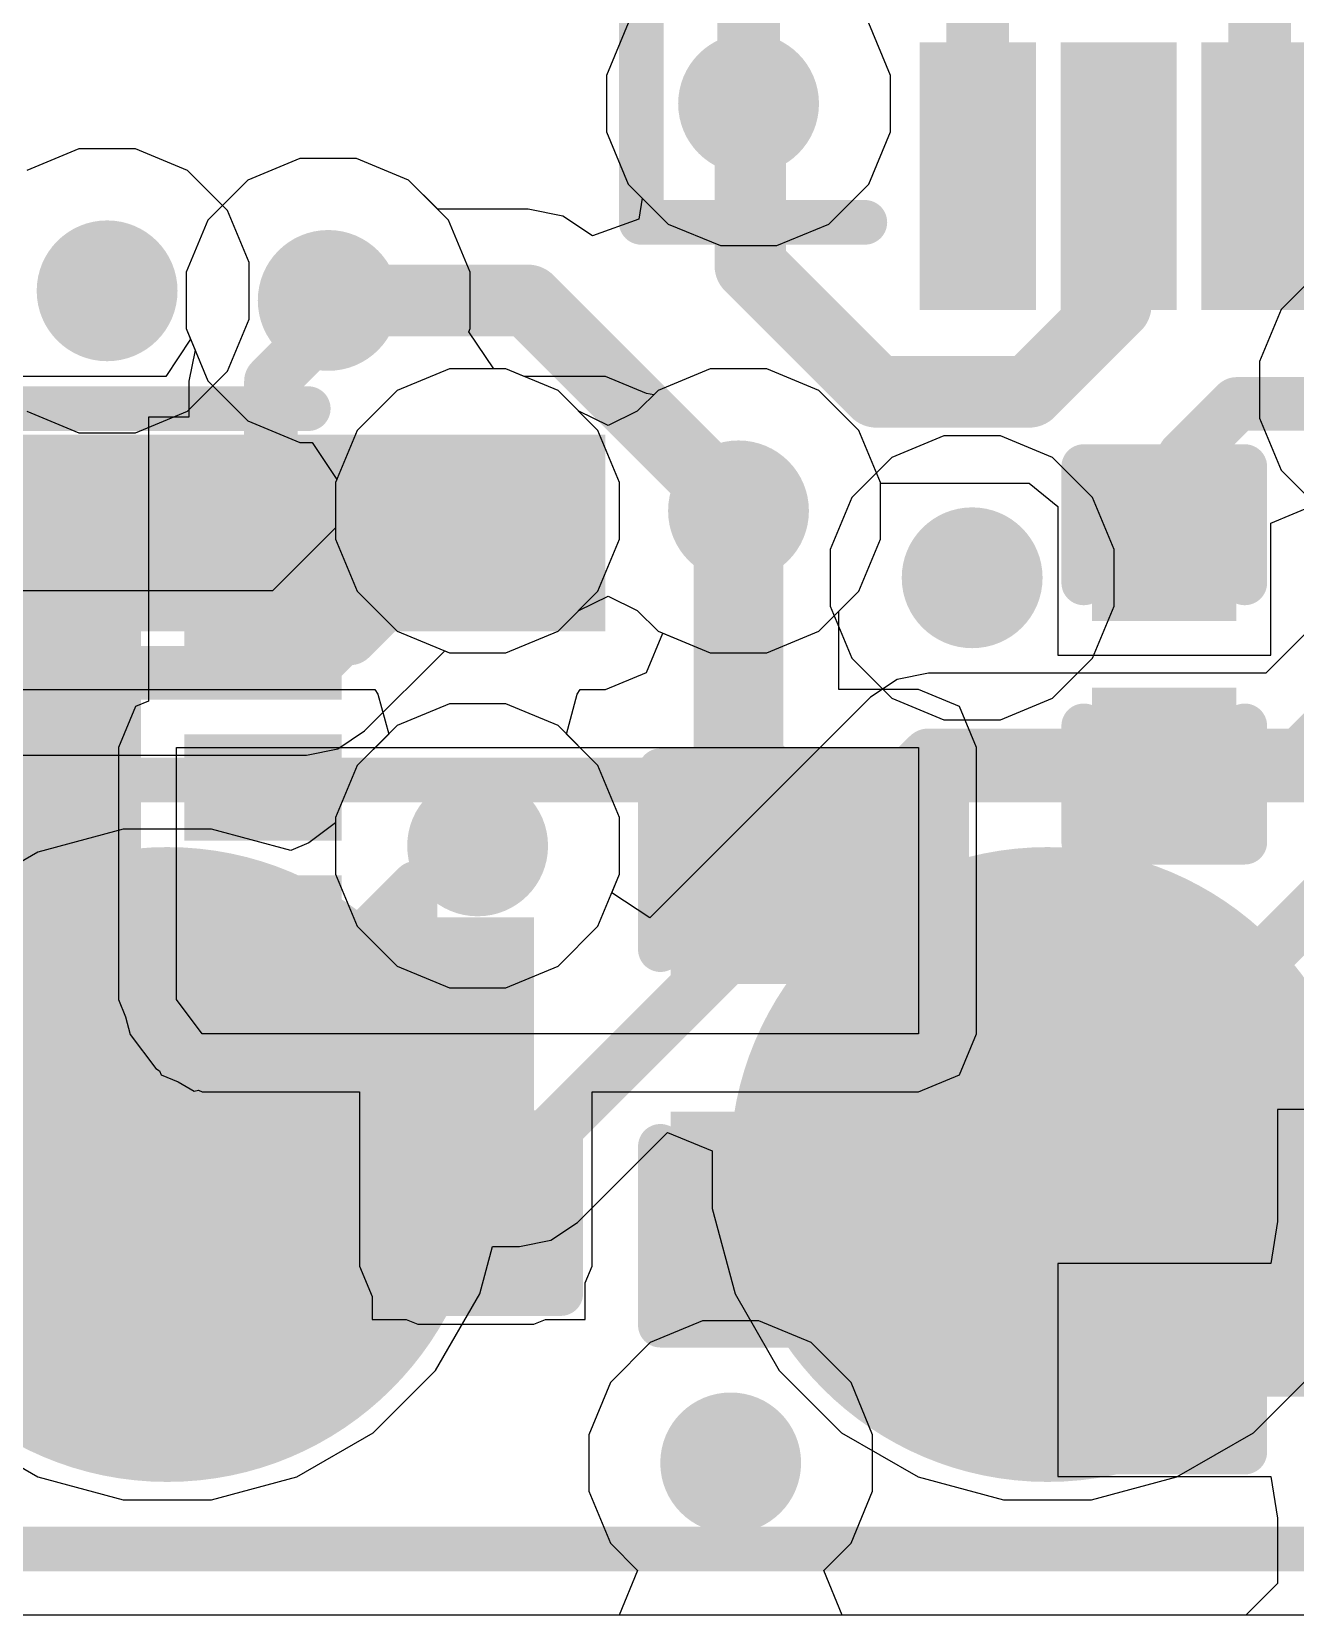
# Model space of a CAD drawing. Header units: inches. Extents: x 0 to 5429, y 0 to 5429.
# Drawn here: x 7.184 to 10.773, y 8.406 to 12.905 of the extents above; entities that cross this region are included whole.
import ezdxf

# ---------------------------------------------------------------- set-up
doc = ezdxf.new("R2010")
doc.units = ezdxf.units.IN
for name, color, linetype in [('Bottom Layer', 5, 'Continuous'), ('Bottom Overlay', 54, 'Continuous'), ('Bottom Paste', 16, 'Continuous'), ('Bottom Solder', 6, 'Continuous'), ('Ground', 16, 'Continuous'), ('Multi-Layer', 9, 'Continuous'), ('Power', 76, 'Continuous'), ('Top Layer', 1, 'Continuous'), ('Top Overlay', 2, 'Continuous'), ('Top Paste', 8, 'Continuous'), ('Top Solder', 216, 'Continuous'), ('Via Holes', 16, 'Continuous')]:
    doc.layers.add(name, color=color, linetype=linetype)

# ---------------------------------------------------------------- blocks, each defined once
blk = doc.blocks.new('POGO_6_P___B_7')
at = {"layer": 'Bottom Layer'}
h = blk.add_hatch(color=5, dxfattribs=at)
edge = h.paths.add_edge_path()
edge.add_arc((0, 0), 0.8, 0, 360)
h = blk.add_hatch(color=5, dxfattribs=at)
edge = h.paths.add_edge_path()
edge.add_arc((2.5, 0), 0.8, 0, 360)
at = {"layer": 'Bottom Paste'}
h = blk.add_hatch(color=16, dxfattribs=at)
edge = h.paths.add_edge_path()
edge.add_arc((0, 0), 0.8, 0, 360)
h = blk.add_hatch(color=16, dxfattribs=at)
edge = h.paths.add_edge_path()
edge.add_arc((2.5, 0), 0.8, 0, 360)
at = {"layer": 'Bottom Solder'}
h = blk.add_hatch(color=6, dxfattribs=at)
edge = h.paths.add_edge_path()
edge.add_arc((0, 0), 0.9016, 0, 360)
h = blk.add_hatch(color=6, dxfattribs=at)
edge = h.paths.add_edge_path()
edge.add_arc((2.5, 0), 0.9016, 0, 360)
at = {"layer": 'Bottom Overlay', "const_width": 0.127}
for points in [[(-6.076, 1.0922), (8.6614, 1.0922)], [(-6.076, -1.0922), (8.6614, -1.0922)]]:
    blk.add_lwpolyline(points, dxfattribs=at)
blk = doc.blocks.new('56_QFN__7_7__25')
at = {"layer": 'Top Layer'}
for points in [[(1.69, 3.1), (1.69, 3.75), (1.91, 3.75), (1.91, 3.1)], [(2.09, 3.1), (2.09, 3.75), (2.31, 3.75), (2.31, 3.1)], [(2.49, 3.1), (2.49, 3.75), (2.71, 3.75), (2.71, 3.1)]]:
    blk.add_hatch(color=1, dxfattribs=at).paths.add_polyline_path(points)
at = {"layer": 'Top Paste'}
for points in [[(1.69, 3.1), (1.69, 3.75), (1.91, 3.75), (1.91, 3.1)], [(2.09, 3.1), (2.09, 3.75), (2.31, 3.75), (2.31, 3.1)], [(2.49, 3.1), (2.49, 3.75), (2.71, 3.75), (2.71, 3.1)]]:
    blk.add_hatch(color=8, dxfattribs=at).paths.add_polyline_path(points)
at = {"layer": 'Top Solder'}
for points in [[(1.635, 3.045), (1.635, 3.805), (1.965, 3.805), (1.965, 3.045)], [(2.035, 3.045), (2.035, 3.805), (2.365, 3.805), (2.365, 3.045)], [(2.435, 3.045), (2.435, 3.805), (2.765, 3.805), (2.765, 3.045)]]:
    blk.add_hatch(color=216, dxfattribs=at).paths.add_polyline_path(points)
at = {"layer": 'Top Overlay', "const_width": 0.127}
for points in [[(3.556, 3.556), (2.921, 3.556)], [(3.556, 3.556), (3.556, 2.9464)]]:
    blk.add_lwpolyline(points, dxfattribs=at)
at = {"layer": 'Top Overlay', "const_width": 0.0635}
for points in [[(2.8893, 3.556, 1), (2.9527, 3.556, 1)], [(3.5242, 3.556, 1), (3.5877, 3.556, 1)], [(3.5242, 3.556, 1), (3.5877, 3.556, 1)]]:
    blk.add_lwpolyline(points, format="xyb", close=True, dxfattribs=at)
blk = doc.blocks.new('DFN_8_1_2_1_6__26')
at = {"layer": 'Top Layer'}
for points in [[(-0.375, 0.7), (-0.375, 0.5), (-0.72, 0.5), (-0.72, 0.7)], [(0.72, 0.7), (0.72, 0.5), (0.375, 0.5), (0.375, 0.7)], [(0.15, 0.65), (0.15, -0.65), (-0.15, -0.65), (-0.15, 0.65)], [(-0.375, 0.3), (-0.375, 0.1), (-0.72, 0.1), (-0.72, 0.3)], [(0.72, 0.3), (0.72, 0.1), (0.375, 0.1), (0.375, 0.3)], [(-0.375, -0.1), (-0.375, -0.3), (-0.72, -0.3), (-0.72, -0.1)], [(0.72, -0.1), (0.72, -0.3), (0.375, -0.3), (0.375, -0.1)], [(-0.375, -0.5), (-0.375, -0.7), (-0.72, -0.7), (-0.72, -0.5)], [(0.72, -0.5), (0.72, -0.7), (0.375, -0.7), (0.375, -0.5)]]:
    blk.add_hatch(color=1, dxfattribs=at).paths.add_polyline_path(points)
at = {"layer": 'Top Paste'}
for points in [[(-0.375, 0.7), (-0.375, 0.5), (-0.72, 0.5), (-0.72, 0.7)], [(0.72, 0.7), (0.72, 0.5), (0.375, 0.5), (0.375, 0.7)], [(0.15, 0.65), (0.15, -0.65), (-0.15, -0.65), (-0.15, 0.65)], [(-0.375, 0.3), (-0.375, 0.1), (-0.72, 0.1), (-0.72, 0.3)], [(0.72, 0.3), (0.72, 0.1), (0.375, 0.1), (0.375, 0.3)], [(-0.375, -0.1), (-0.375, -0.3), (-0.72, -0.3), (-0.72, -0.1)], [(0.72, -0.1), (0.72, -0.3), (0.375, -0.3), (0.375, -0.1)], [(-0.375, -0.5), (-0.375, -0.7), (-0.72, -0.7), (-0.72, -0.5)], [(0.72, -0.5), (0.72, -0.7), (0.375, -0.7), (0.375, -0.5)]]:
    blk.add_hatch(color=8, dxfattribs=at).paths.add_polyline_path(points)
at = {"layer": 'Top Solder'}
for points in [[(-0.3242, 0.7508), (-0.3242, 0.4492), (-0.7708, 0.4492), (-0.7708, 0.7508)], [(0.7708, 0.7508), (0.7708, 0.4492), (0.3242, 0.4492), (0.3242, 0.7508)], [(0.2008, 0.7008), (0.2008, -0.7008), (-0.2008, -0.7008), (-0.2008, 0.7008)], [(-0.3242, 0.3508), (-0.3242, 0.0492), (-0.7708, 0.0492), (-0.7708, 0.3508)], [(0.7708, 0.3508), (0.7708, 0.0492), (0.3242, 0.0492), (0.3242, 0.3508)], [(-0.3242, -0.0492), (-0.3242, -0.3508), (-0.7708, -0.3508), (-0.7708, -0.0492)], [(0.7708, -0.0492), (0.7708, -0.3508), (0.3242, -0.3508), (0.3242, -0.0492)], [(-0.3242, -0.4492), (-0.3242, -0.7508), (-0.7708, -0.7508), (-0.7708, -0.4492)], [(0.7708, -0.4492), (0.7708, -0.7508), (0.3242, -0.7508), (0.3242, -0.4492)]]:
    blk.add_hatch(color=216, dxfattribs=at).paths.add_polyline_path(points)
at = {"layer": 'Top Overlay', "const_width": 0.127}
for points in [[(0.6762, 0.8762), (-0.6762, 0.8762)], [(-0.9793, 0.727), (-0.9793, 0.473)], [(-0.8523, 0.6), (-0.9793, 0.727)], [(-0.8523, 0.6), (-0.9793, 0.473)], [(0.6762, -0.8762), (-0.6762, -0.8762)]]:
    blk.add_lwpolyline(points, dxfattribs=at)
at = {"layer": 'Top Overlay', "const_width": 0.0635}
for points in [[(-0.7079, 0.8762, 1), (-0.6444, 0.8762, 1)], [(0.6444, 0.8762, 1), (0.7079, 0.8762, 1)], [(-1.011, 0.727, 1), (-0.9475, 0.727, 1)], [(-1.011, 0.727, 1), (-0.9475, 0.727, 1)], [(-0.884, 0.6, 1), (-0.8205, 0.6, 1)], [(-0.884, 0.6, 1), (-0.8205, 0.6, 1)], [(-1.011, 0.473, 1), (-0.9475, 0.473, 1)], [(-1.011, 0.473, 1), (-0.9475, 0.473, 1)], [(-0.7079, -0.8762, 1), (-0.6444, -0.8762, 1)], [(0.6444, -0.8762, 1), (0.7079, -0.8762, 1)]]:
    blk.add_lwpolyline(points, format="xyb", close=True, dxfattribs=at)
blk = doc.blocks.new('CAP_0201_77')
at = {"layer": 'Top Layer'}
for points in [[(-0.45, 0.15), (-0.15, 0.15), (-0.15, -0.15), (-0.45, -0.15)], [(0.15, 0.15), (0.45, 0.15), (0.45, -0.15), (0.15, -0.15)]]:
    blk.add_hatch(color=1, dxfattribs=at).paths.add_polyline_path(points)
at = {"layer": 'Top Paste'}
for points in [[(-0.45, 0.15), (-0.15, 0.15), (-0.15, -0.15), (-0.45, -0.15)], [(0.15, 0.15), (0.45, 0.15), (0.45, -0.15), (0.15, -0.15)]]:
    blk.add_hatch(color=8, dxfattribs=at).paths.add_polyline_path(points)
at = {"layer": 'Top Solder'}
for points in [[(-0.505, 0.205), (-0.095, 0.205), (-0.095, -0.205), (-0.505, -0.205)], [(0.095, 0.205), (0.505, 0.205), (0.505, -0.205), (0.095, -0.205)]]:
    blk.add_hatch(color=216, dxfattribs=at).paths.add_polyline_path(points)
at = {"layer": 'Top Overlay', "const_width": 0.127}
for points in [[(-0.5334, 0.2286), (-0.2032, 0.2286)], [(-0.5334, 0.2286), (-0.5334, -0.2286)], [(0.2032, 0.2286), (0.5334, 0.2286)], [(0.5334, 0.2286), (0.5334, -0.2286)], [(-0.5334, -0.2286), (-0.2032, -0.2286)], [(0.2032, -0.2286), (0.5334, -0.2286)]]:
    blk.add_lwpolyline(points, dxfattribs=at)
at = {"layer": 'Top Overlay', "const_width": 0.0635}
for points in [[(-0.5651, 0.2286, 1), (-0.5016, 0.2286, 1)], [(-0.5651, 0.2286, 1), (-0.5016, 0.2286, 1)], [(-0.2349, 0.2286, 1), (-0.1714, 0.2286, 1)], [(0.1714, 0.2286, 1), (0.2349, 0.2286, 1)], [(0.5016, 0.2286, 1), (0.5651, 0.2286, 1)], [(0.5016, 0.2286, 1), (0.5651, 0.2286, 1)], [(-0.5651, -0.2286, 1), (-0.5016, -0.2286, 1)], [(-0.5651, -0.2286, 1), (-0.5016, -0.2286, 1)], [(-0.2349, -0.2286, 1), (-0.1714, -0.2286, 1)], [(0.1714, -0.2286, 1), (0.2349, -0.2286, 1)], [(0.5016, -0.2286, 1), (0.5651, -0.2286, 1)], [(0.5016, -0.2286, 1), (0.5651, -0.2286, 1)]]:
    blk.add_lwpolyline(points, format="xyb", close=True, dxfattribs=at)
blk = doc.blocks.new('CAP_0201_79')
at = {"layer": 'Top Layer'}
for points in [[(-0.45, 0.15), (-0.15, 0.15), (-0.15, -0.15), (-0.45, -0.15)], [(0.15, 0.15), (0.45, 0.15), (0.45, -0.15), (0.15, -0.15)]]:
    blk.add_hatch(color=1, dxfattribs=at).paths.add_polyline_path(points)
at = {"layer": 'Top Paste'}
for points in [[(-0.45, 0.15), (-0.15, 0.15), (-0.15, -0.15), (-0.45, -0.15)], [(0.15, 0.15), (0.45, 0.15), (0.45, -0.15), (0.15, -0.15)]]:
    blk.add_hatch(color=8, dxfattribs=at).paths.add_polyline_path(points)
at = {"layer": 'Top Solder'}
for points in [[(-0.505, 0.205), (-0.095, 0.205), (-0.095, -0.205), (-0.505, -0.205)], [(0.095, 0.205), (0.505, 0.205), (0.505, -0.205), (0.095, -0.205)]]:
    blk.add_hatch(color=216, dxfattribs=at).paths.add_polyline_path(points)
at = {"layer": 'Top Overlay', "const_width": 0.127}
for points in [[(-0.5334, 0.2286), (-0.2032, 0.2286)], [(-0.5334, 0.2286), (-0.5334, -0.2286)], [(0.2032, 0.2286), (0.5334, 0.2286)], [(0.5334, 0.2286), (0.5334, -0.2286)], [(-0.5334, -0.2286), (-0.2032, -0.2286)], [(0.2032, -0.2286), (0.5334, -0.2286)]]:
    blk.add_lwpolyline(points, dxfattribs=at)
at = {"layer": 'Top Overlay', "const_width": 0.0635}
for points in [[(-0.5651, 0.2286, 1), (-0.5016, 0.2286, 1)], [(-0.5651, 0.2286, 1), (-0.5016, 0.2286, 1)], [(-0.2349, 0.2286, 1), (-0.1714, 0.2286, 1)], [(0.1714, 0.2286, 1), (0.2349, 0.2286, 1)], [(0.5016, 0.2286, 1), (0.5651, 0.2286, 1)], [(0.5016, 0.2286, 1), (0.5651, 0.2286, 1)], [(-0.5651, -0.2286, 1), (-0.5016, -0.2286, 1)], [(-0.5651, -0.2286, 1), (-0.5016, -0.2286, 1)], [(-0.2349, -0.2286, 1), (-0.1714, -0.2286, 1)], [(0.1714, -0.2286, 1), (0.2349, -0.2286, 1)], [(0.5016, -0.2286, 1), (0.5651, -0.2286, 1)], [(0.5016, -0.2286, 1), (0.5651, -0.2286, 1)]]:
    blk.add_lwpolyline(points, format="xyb", close=True, dxfattribs=at)
blk = doc.blocks.new('C___0402_83')
at = {"layer": 'Top Layer'}
for points in [[(-0.6985, -0.3175), (-0.6985, 0.3175), (-0.2413, 0.3175), (-0.2413, -0.3175)], [(0.2413, -0.3175), (0.2413, 0.3175), (0.6985, 0.3175), (0.6985, -0.3175)]]:
    blk.add_hatch(color=1, dxfattribs=at).paths.add_polyline_path(points)
at = {"layer": 'Top Paste'}
for points in [[(-0.6985, -0.3175), (-0.6985, 0.3175), (-0.2413, 0.3175), (-0.2413, -0.3175)], [(0.2413, -0.3175), (0.2413, 0.3175), (0.6985, 0.3175), (0.6985, -0.3175)]]:
    blk.add_hatch(color=8, dxfattribs=at).paths.add_polyline_path(points)
at = {"layer": 'Top Solder'}
for points in [[(-0.7585, -0.3775), (-0.7585, 0.3775), (-0.1813, 0.3775), (-0.1813, -0.3775)], [(0.1813, -0.3775), (0.1813, 0.3775), (0.7585, 0.3775), (0.7585, -0.3775)]]:
    blk.add_hatch(color=216, dxfattribs=at).paths.add_polyline_path(points)
at = {"layer": 'Top Overlay', "const_width": 0.127}
for points in [[(-0.7874, 0.4064), (-0.7874, -0.4064)], [(-0.7874, 0.4064), (-0.2794, 0.4064)], [(0.2794, 0.4064), (0.7874, 0.4064)], [(0.7874, 0.4064), (0.7874, -0.4064)], [(-0.7874, -0.4064), (-0.2794, -0.4064)], [(0.2794, -0.4064), (0.7874, -0.4064)]]:
    blk.add_lwpolyline(points, dxfattribs=at)
at = {"layer": 'Top Overlay', "const_width": 0.0635}
for points in [[(-0.8191, 0.4064, 1), (-0.7556, 0.4064, 1)], [(-0.8191, 0.4064, 1), (-0.7556, 0.4064, 1)], [(-0.3111, 0.4064, 1), (-0.2477, 0.4064, 1)], [(0.2477, 0.4064, 1), (0.3111, 0.4064, 1)], [(0.7556, 0.4064, 1), (0.8191, 0.4064, 1)], [(0.7556, 0.4064, 1), (0.8191, 0.4064, 1)], [(-0.8191, -0.4064, 1), (-0.7556, -0.4064, 1)], [(-0.8191, -0.4064, 1), (-0.7556, -0.4064, 1)], [(-0.3111, -0.4064, 1), (-0.2477, -0.4064, 1)], [(0.2477, -0.4064, 1), (0.3111, -0.4064, 1)], [(0.7556, -0.4064, 1), (0.8191, -0.4064, 1)], [(0.7556, -0.4064, 1), (0.8191, -0.4064, 1)]]:
    blk.add_lwpolyline(points, format="xyb", close=True, dxfattribs=at)
blk = doc.blocks.new('CAP_0201_84')
at = {"layer": 'Top Layer'}
for points in [[(-0.45, 0.15), (-0.15, 0.15), (-0.15, -0.15), (-0.45, -0.15)], [(0.15, 0.15), (0.45, 0.15), (0.45, -0.15), (0.15, -0.15)]]:
    blk.add_hatch(color=1, dxfattribs=at).paths.add_polyline_path(points)
at = {"layer": 'Top Paste'}
for points in [[(-0.45, 0.15), (-0.15, 0.15), (-0.15, -0.15), (-0.45, -0.15)], [(0.15, 0.15), (0.45, 0.15), (0.45, -0.15), (0.15, -0.15)]]:
    blk.add_hatch(color=8, dxfattribs=at).paths.add_polyline_path(points)
at = {"layer": 'Top Solder'}
for points in [[(-0.505, 0.205), (-0.095, 0.205), (-0.095, -0.205), (-0.505, -0.205)], [(0.095, 0.205), (0.505, 0.205), (0.505, -0.205), (0.095, -0.205)]]:
    blk.add_hatch(color=216, dxfattribs=at).paths.add_polyline_path(points)
at = {"layer": 'Top Overlay', "const_width": 0.127}
for points in [[(-0.5334, 0.2286), (-0.2032, 0.2286)], [(-0.5334, -0.2286), (-0.5334, 0.2286)], [(0.2032, 0.2286), (0.5334, 0.2286)], [(0.5334, -0.2286), (0.5334, 0.2286)], [(-0.5334, -0.2286), (-0.2032, -0.2286)], [(0.2032, -0.2286), (0.5334, -0.2286)]]:
    blk.add_lwpolyline(points, dxfattribs=at)
at = {"layer": 'Top Overlay', "const_width": 0.0635}
for points in [[(-0.5651, 0.2286, 1), (-0.5016, 0.2286, 1)], [(-0.5651, 0.2286, 1), (-0.5016, 0.2286, 1)], [(-0.2349, 0.2286, 1), (-0.1714, 0.2286, 1)], [(0.1714, 0.2286, 1), (0.2349, 0.2286, 1)], [(0.5016, 0.2286, 1), (0.5651, 0.2286, 1)], [(0.5016, 0.2286, 1), (0.5651, 0.2286, 1)], [(-0.5651, -0.2286, 1), (-0.5016, -0.2286, 1)], [(-0.5651, -0.2286, 1), (-0.5016, -0.2286, 1)], [(-0.2349, -0.2286, 1), (-0.1714, -0.2286, 1)], [(0.1714, -0.2286, 1), (0.2349, -0.2286, 1)], [(0.5016, -0.2286, 1), (0.5651, -0.2286, 1)], [(0.5016, -0.2286, 1), (0.5651, -0.2286, 1)]]:
    blk.add_lwpolyline(points, format="xyb", close=True, dxfattribs=at)
blk = doc.blocks.new('CAP_0201_86')
at = {"layer": 'Top Layer'}
for points in [[(-0.45, 0.15), (-0.15, 0.15), (-0.15, -0.15), (-0.45, -0.15)], [(0.15, 0.15), (0.45, 0.15), (0.45, -0.15), (0.15, -0.15)]]:
    blk.add_hatch(color=1, dxfattribs=at).paths.add_polyline_path(points)
at = {"layer": 'Top Paste'}
for points in [[(-0.45, 0.15), (-0.15, 0.15), (-0.15, -0.15), (-0.45, -0.15)], [(0.15, 0.15), (0.45, 0.15), (0.45, -0.15), (0.15, -0.15)]]:
    blk.add_hatch(color=8, dxfattribs=at).paths.add_polyline_path(points)
at = {"layer": 'Top Solder'}
for points in [[(-0.505, 0.205), (-0.095, 0.205), (-0.095, -0.205), (-0.505, -0.205)], [(0.095, 0.205), (0.505, 0.205), (0.505, -0.205), (0.095, -0.205)]]:
    blk.add_hatch(color=216, dxfattribs=at).paths.add_polyline_path(points)
at = {"layer": 'Top Overlay', "const_width": 0.127}
for points in [[(-0.5334, 0.2286), (-0.5334, -0.2286)], [(-0.2032, 0.2286), (-0.5334, 0.2286)], [(0.5334, 0.2286), (0.2032, 0.2286)], [(0.5334, 0.2286), (0.5334, -0.2286)], [(-0.2032, -0.2286), (-0.5334, -0.2286)], [(0.5334, -0.2286), (0.2032, -0.2286)]]:
    blk.add_lwpolyline(points, dxfattribs=at)
at = {"layer": 'Top Overlay', "const_width": 0.0635}
for points in [[(-0.5651, 0.2286, 1), (-0.5016, 0.2286, 1)], [(-0.5651, 0.2286, 1), (-0.5016, 0.2286, 1)], [(-0.2349, 0.2286, 1), (-0.1714, 0.2286, 1)], [(0.1714, 0.2286, 1), (0.2349, 0.2286, 1)], [(0.5016, 0.2286, 1), (0.5651, 0.2286, 1)], [(0.5016, 0.2286, 1), (0.5651, 0.2286, 1)], [(-0.5651, -0.2286, 1), (-0.5016, -0.2286, 1)], [(-0.5651, -0.2286, 1), (-0.5016, -0.2286, 1)], [(-0.2349, -0.2286, 1), (-0.1714, -0.2286, 1)], [(0.1714, -0.2286, 1), (0.2349, -0.2286, 1)], [(0.5016, -0.2286, 1), (0.5651, -0.2286, 1)], [(0.5016, -0.2286, 1), (0.5651, -0.2286, 1)]]:
    blk.add_lwpolyline(points, format="xyb", close=True, dxfattribs=at)

msp = doc.modelspace()

# ---------------------------------------------------------------- hatches: boundary and pattern name
at = {"layer": 'Bottom Layer'}
h = msp.add_hatch(color=5, dxfattribs=at)
edge = h.paths.add_edge_path()
edge.add_arc((9.2202, 12.7), 0.2, 0, 360)
h = msp.add_hatch(color=5, dxfattribs=at)
edge = h.paths.add_edge_path()
edge.add_arc((7.3984, 12.1685), 0.2, 0, 360)
h = msp.add_hatch(color=5, dxfattribs=at)
edge = h.paths.add_edge_path()
edge.add_arc((8.0264, 12.1412), 0.2, 0, 360)
msp.add_hatch(color=5, dxfattribs=at).paths.add_polyline_path([(4.7244, 11.2014), (8.8138, 11.2014), (8.8138, 11.7602), (4.7244, 11.7602)])
h = msp.add_hatch(color=5, dxfattribs=at)
edge = h.paths.add_edge_path()
edge.add_arc((8.4507, 11.5435), 0.2, 0, 360)
h = msp.add_hatch(color=5, dxfattribs=at)
edge = h.paths.add_edge_path()
edge.add_arc((9.1916, 11.5435), 0.2, 0, 360)
h = msp.add_hatch(color=5, dxfattribs=at)
edge = h.paths.add_edge_path()
edge.add_arc((9.8552, 11.3534), 0.2, 0, 360)
h = msp.add_hatch(color=5, dxfattribs=at)
edge = h.paths.add_edge_path()
edge.add_arc((8.4507, 10.5918), 0.2, 0, 360)
h = msp.add_hatch(color=5, dxfattribs=at)
edge = h.paths.add_edge_path()
edge.add_arc((9.1694, 8.8392), 0.2, 0, 360)
at = {"layer": 'Ground'}
h = msp.add_hatch(color=16, dxfattribs=at)
edge = h.paths.add_edge_path()
edge.add_arc((9.2202, 12.7), 0.2, 0, 360)
h = msp.add_hatch(color=16, dxfattribs=at)
edge = h.paths.add_edge_path()
edge.add_arc((7.3984, 12.1685), 0.2, 0, 360)
h = msp.add_hatch(color=16, dxfattribs=at)
edge = h.paths.add_edge_path()
edge.add_arc((8.0264, 12.1412), 0.2, 0, 360)
h = msp.add_hatch(color=16, dxfattribs=at)
edge = h.paths.add_edge_path()
edge.add_arc((8.4507, 11.5435), 0.2, 0, 360)
h = msp.add_hatch(color=16, dxfattribs=at)
edge = h.paths.add_edge_path()
edge.add_arc((9.1916, 11.5435), 0.2, 0, 360)
h = msp.add_hatch(color=16, dxfattribs=at)
edge = h.paths.add_edge_path()
edge.add_arc((9.8552, 11.3534), 0.2, 0, 360)
h = msp.add_hatch(color=16, dxfattribs=at)
edge = h.paths.add_edge_path()
edge.add_arc((8.4507, 10.5918), 0.2, 0, 360)
h = msp.add_hatch(color=16, dxfattribs=at)
edge = h.paths.add_edge_path()
edge.add_arc((9.1694, 8.8392), 0.2, 0, 360)
at = {"layer": 'Power'}
h = msp.add_hatch(color=76, dxfattribs=at)
edge = h.paths.add_edge_path()
edge.add_arc((9.2202, 12.7), 0.2, 0, 360)
h = msp.add_hatch(color=76, dxfattribs=at)
edge = h.paths.add_edge_path()
edge.add_arc((7.3984, 12.1685), 0.2, 0, 360)
h = msp.add_hatch(color=76, dxfattribs=at)
edge = h.paths.add_edge_path()
edge.add_arc((8.0264, 12.1412), 0.2, 0, 360)
h = msp.add_hatch(color=76, dxfattribs=at)
edge = h.paths.add_edge_path()
edge.add_arc((8.4507, 11.5435), 0.2, 0, 360)
h = msp.add_hatch(color=76, dxfattribs=at)
edge = h.paths.add_edge_path()
edge.add_arc((9.1916, 11.5435), 0.2, 0, 360)
h = msp.add_hatch(color=76, dxfattribs=at)
edge = h.paths.add_edge_path()
edge.add_arc((9.8552, 11.3534), 0.2, 0, 360)
h = msp.add_hatch(color=76, dxfattribs=at)
edge = h.paths.add_edge_path()
edge.add_arc((8.4507, 10.5918), 0.2, 0, 360)
h = msp.add_hatch(color=76, dxfattribs=at)
edge = h.paths.add_edge_path()
edge.add_arc((9.1694, 8.8392), 0.2, 0, 360)
at = {"layer": 'Top Layer'}
h = msp.add_hatch(color=1, dxfattribs=at)
edge = h.paths.add_edge_path()
edge.add_arc((9.2202, 12.7), 0.2, 0, 360)
h = msp.add_hatch(color=1, dxfattribs=at)
edge = h.paths.add_edge_path()
edge.add_arc((7.3984, 12.1685), 0.2, 0, 360)
h = msp.add_hatch(color=1, dxfattribs=at)
edge = h.paths.add_edge_path()
edge.add_arc((8.0264, 12.1412), 0.2, 0, 360)
h = msp.add_hatch(color=1, dxfattribs=at)
edge = h.paths.add_edge_path()
edge.add_arc((8.4507, 11.5435), 0.2, 0, 360)
h = msp.add_hatch(color=1, dxfattribs=at)
edge = h.paths.add_edge_path()
edge.add_arc((9.1916, 11.5435), 0.2, 0, 360)
h = msp.add_hatch(color=1, dxfattribs=at)
edge = h.paths.add_edge_path()
edge.add_arc((9.8552, 11.3534), 0.2, 0, 360)
h = msp.add_hatch(color=1, dxfattribs=at)
edge = h.paths.add_edge_path()
edge.add_arc((8.4507, 10.5918), 0.2, 0, 360)
msp.add_hatch(color=1, dxfattribs=at).paths.add_polyline_path([(8.2804, 9.398), (8.6106, 9.398), (8.6106, 10.3886), (8.2804, 10.3886)])
h = msp.add_hatch(color=1, dxfattribs=at)
edge = h.paths.add_edge_path()
edge.add_arc((9.1694, 8.8392), 0.2, 0, 360)
at = {"layer": 'Via Holes'}
h = msp.add_hatch(color=7, dxfattribs=at)
edge = h.paths.add_edge_path()
edge.add_arc((9.2202, 12.7), 0.1, 0, 360)
h = msp.add_hatch(color=7, dxfattribs=at)
edge = h.paths.add_edge_path()
edge.add_arc((7.3984, 12.1685), 0.1, 0, 360)
h = msp.add_hatch(color=7, dxfattribs=at)
edge = h.paths.add_edge_path()
edge.add_arc((8.0264, 12.1412), 0.1, 0, 360)
h = msp.add_hatch(color=7, dxfattribs=at)
edge = h.paths.add_edge_path()
edge.add_arc((8.4507, 11.5435), 0.1, 0, 360)
h = msp.add_hatch(color=7, dxfattribs=at)
edge = h.paths.add_edge_path()
edge.add_arc((9.1916, 11.5435), 0.1, 0, 360)
h = msp.add_hatch(color=7, dxfattribs=at)
edge = h.paths.add_edge_path()
edge.add_arc((9.8552, 11.3534), 0.1, 0, 360)
h = msp.add_hatch(color=7, dxfattribs=at)
edge = h.paths.add_edge_path()
edge.add_arc((8.4507, 10.5918), 0.1, 0, 360)
h = msp.add_hatch(color=7, dxfattribs=at)
edge = h.paths.add_edge_path()
edge.add_arc((9.1694, 8.8392), 0.1, 0, 360)

# ---------------------------------------------------------------- linework, layer by layer
at = {"layer": 'Bottom Layer'}
for p, q in [((8.8784, 12.9284), (8.817, 12.7802)), ((9.6234, 12.7802), (9.562, 12.9284)), ((8.817, 12.7802), (8.817, 12.6198)), ((9.6234, 12.6198), (9.6234, 12.7802)), ((8.817, 12.6198), (8.8784, 12.4716)), ((9.562, 12.4716), (9.6234, 12.6198)), ((7.9462, 12.5444), (7.798, 12.483)), ((8.1066, 12.5444), (7.9462, 12.5444)), ((8.2548, 12.483), (8.1066, 12.5444)), ((7.798, 12.483), (7.6846, 12.3696)), ((8.3682, 12.3696), (8.2548, 12.483)), ((8.8784, 12.4716), (8.9918, 12.3582)), ((9.4486, 12.3582), (9.562, 12.4716)), ((7.6846, 12.3696), (7.6232, 12.2214)), ((8.4296, 12.2214), (8.3682, 12.3696)), ((8.9918, 12.3582), (9.14, 12.2968)), ((9.3004, 12.2968), (9.4486, 12.3582)), ((9.14, 12.2968), (9.3004, 12.2968)), ((7.6232, 12.2214), (7.6232, 12.061)), ((8.4296, 12.061), (8.4296, 12.2214)), ((10.846, 12.229), (10.7326, 12.1156)), ((10.7326, 12.1156), (10.6712, 11.9674)), ((7.6232, 12.061), (7.6357, 12.0308)), ((8.426, 12.0523), (8.4296, 12.061)), ((7.6357, 12.0308), (7.5652, 11.9252)), ((8.4965, 11.9467), (8.426, 12.0523)), ((10.6712, 11.9674), (10.6712, 11.807)), ((7.5652, 11.9252), (6.6166, 11.9252)), ((8.5309, 11.9467), (8.4965, 11.9467)), ((8.5829, 11.9252), (8.5309, 11.9467)), ((8.8138, 11.9252), (8.5829, 11.9252)), ((8.9304, 11.8768), (8.8138, 11.9252)), ((9.1114, 11.9467), (8.9632, 11.8853)), ((9.2718, 11.9467), (9.1114, 11.9467)), ((9.42, 11.8853), (9.2718, 11.9467)), ((8.9507, 11.8728), (8.9304, 11.8768)), ((8.9632, 11.8853), (8.9507, 11.8728)), ((9.5334, 11.7719), (9.42, 11.8853)), ((10.6712, 11.807), (10.7326, 11.6588)), ((9.5948, 11.6237), (9.5334, 11.7719)), ((10.7326, 11.6588), (10.846, 11.5454)), ((9.5948, 11.4633), (9.5948, 11.6237)), ((9.5334, 11.3151), (9.5948, 11.4633)), ((10.9734, 11.3667), (10.6888, 11.0821)), ((9.42, 11.2017), (9.5334, 11.3151)), ((9.2718, 11.1403), (9.42, 11.2017)), ((8.9304, 11.0848), (8.9766, 11.1961)), ((8.9766, 11.1961), (9.1114, 11.1403)), ((9.1114, 11.1403), (9.2718, 11.1403)), ((8.8138, 11.0364), (8.9304, 11.0848)), ((9.7314, 11.0821), (9.6422, 11.0643)), ((10.6888, 11.0821), (9.7314, 11.0821)), ((6.6166, 11.0364), (8.1592, 11.0364)), ((8.1592, 11.0364), (8.1677, 11.0227)), ((8.1677, 11.0227), (8.1981, 10.9094)), ((8.7033, 10.9094), (8.7338, 11.0227)), ((8.7338, 11.0227), (8.7422, 11.0364)), ((8.7422, 11.0364), (8.8138, 11.0364)), ((9.6422, 11.0643), (9.5666, 11.0138)), ((9.5666, 11.0138), (8.9398, 10.387)), ((8.1981, 10.9094), (8.1089, 10.8202)), ((8.7925, 10.8202), (8.7033, 10.9094)), ((8.1089, 10.8202), (8.0475, 10.672)), ((8.8539, 10.672), (8.7925, 10.8202)), ((8.0475, 10.672), (8.0475, 10.657)), ((8.8539, 10.5116), (8.8539, 10.672)), ((7.4438, 10.6392), (7.2016, 10.5743)), ((7.6946, 10.6392), (7.4438, 10.6392)), ((7.9205, 10.5787), (7.6946, 10.6392)), ((8.0475, 10.657), (7.9715, 10.6002)), ((7.2016, 10.5743), (6.9844, 10.4489)), ((7.9715, 10.6002), (7.9205, 10.5787)), ((8.8321, 10.4589), (8.8539, 10.5116)), ((8.9398, 10.387), (8.8321, 10.4589)), ((8.734, 9.522), (8.9898, 9.7778)), ((8.9898, 9.7778), (9.1168, 9.7252)), ((9.1168, 9.7252), (9.1168, 9.5614)), ((9.1168, 9.5614), (9.1817, 9.3192)), ((8.6584, 9.4715), (8.734, 9.522)), ((8.4567, 9.3192), (8.4927, 9.4537)), ((8.4927, 9.4537), (8.5692, 9.4537)), ((8.5692, 9.4537), (8.6584, 9.4715)), ((8.3313, 9.102), (8.4567, 9.3192)), ((9.1817, 9.3192), (9.3071, 9.102)), ((8.154, 8.9247), (8.3313, 9.102)), ((9.3071, 9.102), (9.4844, 8.9247)), ((10.654, 8.9247), (10.8313, 9.102)), ((6.9844, 8.9247), (7.2016, 8.7993)), ((7.9368, 8.7993), (8.154, 8.9247)), ((9.4844, 8.9247), (9.7016, 8.7993)), ((10.4368, 8.7993), (10.654, 8.9247)), ((7.2016, 8.7993), (7.4438, 8.7344)), ((7.6946, 8.7344), (7.9368, 8.7993)), ((9.7016, 8.7993), (9.9438, 8.7344)), ((10.1946, 8.7344), (10.4368, 8.7993)), ((7.4438, 8.7344), (7.6946, 8.7344)), ((9.9438, 8.7344), (10.1946, 8.7344)), ((24.6512, 8.4063), (5.9616, 8.4071))]:
    msp.add_line(p, q, dxfattribs=at)
for points, const_width in [([(9.2202, 12.7), (9.2202, 13.4268)], 0.1778), ([(10.0964, 9.6868), (12.8508, 12.4412)], 0.1524), ([(10.7853, 10.849), (12.2682, 12.3319)], 0.1524), ([(8.5692, 9.6868), (9.7314, 10.849)], 0.1524), ([(9.7314, 10.849), (10.7853, 10.849)], 0.1524), ([(7.5692, 9.6868), (8.5692, 9.6868)], 0.1524), ([(10.0692, 9.6868), (10.0964, 9.6868)], 0.1524)]:
    msp.add_lwpolyline(points, dxfattribs=dict(at, const_width=const_width))
for points, const_width in [([(9.1758, 12.7, 1), (9.2646, 12.7, 1)], 0.0889), ([(9.6933, 10.849, 1), (9.7695, 10.849, 1)], 0.0762), ([(9.6933, 10.849, 1), (9.7695, 10.849, 1)], 0.0762), ([(10.7472, 10.849, 1), (10.8234, 10.849, 1)], 0.0762), ([(10.7472, 10.849, 1), (10.8234, 10.849, 1)], 0.0762), ([(7.5311, 9.6868, 1), (7.6073, 9.6868, 1)], 0.0762), ([(8.5311, 9.6868, 1), (8.6073, 9.6868, 1)], 0.0762), ([(8.5311, 9.6868, 1), (8.6073, 9.6868, 1)], 0.0762), ([(10.0311, 9.6868, 1), (10.1073, 9.6868, 1)], 0.0762), ([(10.0583, 9.6868, 1), (10.1345, 9.6868, 1)], 0.0762), ([(10.0583, 9.6868, 1), (10.1345, 9.6868, 1)], 0.0762)]:
    msp.add_lwpolyline(points, format="xyb", close=True, dxfattribs=dict(at, const_width=const_width))
at = {"layer": 'Ground'}
for p, q in [((8.8784, 12.9284), (8.817, 12.7802)), ((9.6234, 12.7802), (9.562, 12.9284)), ((8.817, 12.7802), (8.817, 12.6198)), ((9.6234, 12.6198), (9.6234, 12.7802)), ((8.817, 12.6198), (8.8784, 12.4716)), ((9.562, 12.4716), (9.6234, 12.6198)), ((7.9462, 12.5444), (7.798, 12.483)), ((8.1066, 12.5444), (7.9462, 12.5444)), ((8.2548, 12.483), (8.1066, 12.5444)), ((7.798, 12.483), (7.6846, 12.3696)), ((8.3682, 12.3696), (8.2548, 12.483)), ((8.8784, 12.4716), (8.9918, 12.3582)), ((9.4486, 12.3582), (9.562, 12.4716)), ((7.6846, 12.3696), (7.6232, 12.2214)), ((8.4296, 12.2214), (8.3682, 12.3696)), ((8.9918, 12.3582), (9.14, 12.2968)), ((9.3004, 12.2968), (9.4486, 12.3582)), ((9.14, 12.2968), (9.3004, 12.2968)), ((7.6232, 12.2214), (7.6232, 12.061)), ((8.4296, 12.061), (8.4296, 12.2214)), ((10.846, 12.229), (10.7326, 12.1156)), ((10.7326, 12.1156), (10.6712, 11.9674)), ((7.6232, 12.061), (7.6846, 11.9128)), ((8.426, 12.0523), (8.4296, 12.061)), ((8.4965, 11.9467), (8.426, 12.0523)), ((10.6712, 11.9674), (10.6712, 11.807)), ((8.5309, 11.9467), (8.4965, 11.9467)), ((8.6791, 11.8853), (8.5309, 11.9467)), ((9.1114, 11.9467), (8.9632, 11.8853)), ((9.2718, 11.9467), (9.1114, 11.9467)), ((9.42, 11.8853), (9.2718, 11.9467)), ((7.6846, 11.9128), (7.798, 11.7994)), ((8.7382, 11.8262), (8.6791, 11.8853)), ((8.9632, 11.8853), (8.9041, 11.8262)), ((9.5334, 11.7719), (9.42, 11.8853)), ((7.798, 11.7994), (7.9462, 11.738)), ((8.8212, 11.7858), (8.7382, 11.8262)), ((8.9041, 11.8262), (8.8212, 11.7858)), ((10.6712, 11.807), (10.7326, 11.6588)), ((9.5948, 11.6237), (9.5334, 11.7719)), ((7.9462, 11.738), (7.9806, 11.738)), ((7.9806, 11.738), (8.0511, 11.6324)), ((10.7326, 11.6588), (10.846, 11.5454)), ((8.0511, 11.6324), (8.0475, 11.6237)), ((8.0475, 11.6237), (8.0475, 11.4633)), ((9.5948, 11.4633), (9.5948, 11.6237)), ((8.0475, 11.4633), (8.1089, 11.3151)), ((9.5334, 11.3151), (9.5948, 11.4633)), ((8.1089, 11.3151), (8.2223, 11.2017)), ((8.7382, 11.2607), (8.8212, 11.3011)), ((8.8212, 11.3011), (8.9041, 11.2607)), ((9.42, 11.2017), (9.5334, 11.3151)), ((8.6791, 11.2017), (8.7382, 11.2607)), ((8.9041, 11.2607), (8.9632, 11.2017)), ((8.2223, 11.2017), (8.3705, 11.1403)), ((8.5309, 11.1403), (8.6791, 11.2017)), ((8.9632, 11.2017), (9.1114, 11.1403)), ((9.2718, 11.1403), (9.42, 11.2017)), ((8.3705, 11.1403), (8.5309, 11.1403)), ((9.1114, 11.1403), (9.2718, 11.1403)), ((8.3705, 10.995), (8.2223, 10.9336)), ((8.5309, 10.995), (8.3705, 10.995)), ((8.6791, 10.9336), (8.5309, 10.995)), ((8.2223, 10.9336), (8.1089, 10.8202)), ((8.7925, 10.8202), (8.6791, 10.9336)), ((8.1089, 10.8202), (8.0475, 10.672)), ((8.8539, 10.672), (8.7925, 10.8202)), ((8.0475, 10.672), (8.0475, 10.5116)), ((8.8539, 10.5116), (8.8539, 10.672)), ((8.0475, 10.5116), (8.1089, 10.3634)), ((8.7925, 10.3634), (8.8539, 10.5116)), ((8.1089, 10.3634), (8.2223, 10.25)), ((8.6791, 10.25), (8.7925, 10.3634)), ((8.2223, 10.25), (8.3705, 10.1886)), ((8.5309, 10.1886), (8.6791, 10.25)), ((8.3705, 10.1886), (8.5309, 10.1886)), ((24.6512, 8.4063), (5.8604, 8.4071))]:
    msp.add_line(p, q, dxfattribs=at)
at = {"layer": 'Multi-Layer'}
msp.add_line((24.9936, 8.4063), (0.0254, 8.4074), dxfattribs=at)
at = {"layer": 'Power'}
for p, q in [((8.8784, 12.9284), (8.817, 12.7802)), ((9.6234, 12.7802), (9.562, 12.9284)), ((8.817, 12.7802), (8.817, 12.6198)), ((9.6234, 12.6198), (9.6234, 12.7802)), ((8.817, 12.6198), (8.8784, 12.4716)), ((9.562, 12.4716), (9.6234, 12.6198)), ((7.3182, 12.5717), (7.17, 12.5103)), ((7.4786, 12.5717), (7.3182, 12.5717)), ((7.6268, 12.5103), (7.4786, 12.5717)), ((7.7402, 12.3969), (7.6268, 12.5103)), ((8.8784, 12.4716), (8.9918, 12.3582)), ((9.4486, 12.3582), (9.562, 12.4716)), ((7.8016, 12.2487), (7.7402, 12.3969)), ((8.9918, 12.3582), (9.14, 12.2968)), ((9.3004, 12.2968), (9.4486, 12.3582)), ((9.14, 12.2968), (9.3004, 12.2968)), ((7.8016, 12.0883), (7.8016, 12.2487)), ((7.7402, 11.9401), (7.8016, 12.0883)), ((7.6268, 11.8267), (7.7402, 11.9401)), ((8.3705, 11.9467), (8.2223, 11.8853)), ((8.5309, 11.9467), (8.3705, 11.9467)), ((8.6791, 11.8853), (8.5309, 11.9467)), ((8.2223, 11.8853), (8.1089, 11.7719)), ((8.7925, 11.7719), (8.6791, 11.8853)), ((7.17, 11.8267), (7.3182, 11.7653)), ((7.4786, 11.7653), (7.6268, 11.8267)), ((7.3182, 11.7653), (7.4786, 11.7653)), ((8.1089, 11.7719), (8.0475, 11.6237)), ((8.8539, 11.6237), (8.7925, 11.7719)), ((9.775, 11.7566), (9.6268, 11.6952)), ((9.9354, 11.7566), (9.775, 11.7566)), ((10.0836, 11.6952), (9.9354, 11.7566)), ((9.6268, 11.6952), (9.5134, 11.5818)), ((10.197, 11.5818), (10.0836, 11.6952)), ((8.0475, 11.6237), (8.0475, 11.4953)), ((8.8539, 11.4633), (8.8539, 11.6237)), ((9.5134, 11.5818), (9.452, 11.4336)), ((10.2584, 11.4336), (10.197, 11.5818)), ((8.0475, 11.4953), (7.8683, 11.3161)), ((8.7925, 11.3151), (8.8539, 11.4633)), ((9.452, 11.4336), (9.452, 11.2732)), ((10.2584, 11.2732), (10.2584, 11.4336)), ((7.8683, 11.3161), (6.2021, 11.3161)), ((8.6791, 11.2017), (8.7925, 11.3151)), ((9.452, 11.2732), (9.5134, 11.125)), ((10.197, 11.125), (10.2584, 11.2732)), ((8.5309, 11.1403), (8.6791, 11.2017)), ((8.1296, 10.9182), (8.3572, 11.1458)), ((8.3572, 11.1458), (8.3705, 11.1403)), ((8.3705, 11.1403), (8.5309, 11.1403)), ((9.5134, 11.125), (9.6268, 11.0116)), ((10.0836, 11.0116), (10.197, 11.125)), ((9.6268, 11.0116), (9.775, 10.9502)), ((9.9354, 10.9502), (10.0836, 11.0116)), ((9.775, 10.9502), (9.9354, 10.9502)), ((8.054, 10.8676), (8.1296, 10.9182)), ((6.2134, 10.8499), (7.9648, 10.8499)), ((7.9648, 10.8499), (8.054, 10.8676)), ((9.0892, 9.2424), (8.941, 9.181)), ((9.2496, 9.2424), (9.0892, 9.2424)), ((9.3978, 9.181), (9.2496, 9.2424)), ((8.941, 9.181), (8.8276, 9.0676)), ((9.5112, 9.0676), (9.3978, 9.181)), ((8.8276, 9.0676), (8.7662, 8.9194)), ((9.5726, 8.9194), (9.5112, 9.0676)), ((8.7662, 8.9194), (8.7662, 8.759)), ((9.5726, 8.759), (9.5726, 8.9194)), ((8.7662, 8.759), (8.8276, 8.6108)), ((9.5112, 8.6108), (9.5726, 8.759)), ((8.8276, 8.6108), (8.9044, 8.534)), ((9.4344, 8.534), (9.5112, 8.6108)), ((8.9044, 8.534), (8.8526, 8.407)), ((9.4861, 8.407), (9.4344, 8.534)), ((8.8526, 8.407), (6.9718, 8.4071)), ((15.5571, 8.4067), (9.4861, 8.407))]:
    msp.add_line(p, q, dxfattribs=at)
at = {"layer": 'Power', "const_width": 0.1524}
for points in [[(7.9648, 11.083), (8.4507, 11.5689)], [(5.9566, 11.083), (7.9648, 11.083)]]:
    msp.add_lwpolyline(points, dxfattribs=at)
at = {"layer": 'Power', "const_width": 0.0762}
for points in [[(8.4126, 11.5689, 1), (8.4888, 11.5689, 1)], [(7.9267, 11.083, 1), (8.0029, 11.083, 1)], [(7.9267, 11.083, 1), (8.0029, 11.083, 1)]]:
    msp.add_lwpolyline(points, format="xyb", close=True, dxfattribs=at)
at = {"layer": 'Top Layer'}
for p, q in [((8.8784, 12.9284), (8.817, 12.7802)), ((8.817, 12.7802), (8.817, 12.6198)), ((8.817, 12.6198), (8.8784, 12.4716)), ((7.9462, 12.5444), (7.798, 12.483)), ((8.1066, 12.5444), (7.9462, 12.5444)), ((8.2548, 12.483), (8.1066, 12.5444)), ((7.798, 12.483), (7.6846, 12.3696)), ((8.3376, 12.4002), (8.2548, 12.483)), ((8.8784, 12.4716), (8.9179, 12.4321)), ((8.9179, 12.4321), (8.909, 12.3719)), ((8.5939, 12.4002), (8.3376, 12.4002)), ((8.693, 12.3805), (8.5939, 12.4002)), ((8.777, 12.3243), (8.693, 12.3805)), ((8.909, 12.3719), (8.777, 12.3243)), ((7.6846, 12.3696), (7.6232, 12.2214)), ((7.6232, 12.2214), (7.6232, 12.061)), ((7.6232, 12.061), (7.6484, 12.0003)), ((7.6484, 12.0003), (7.6307, 11.9116)), ((7.6307, 11.9116), (7.6307, 11.81)), ((7.6307, 11.81), (7.516, 11.81)), ((7.516, 11.81), (7.516, 11.0031)), ((9.5948, 11.4633), (9.5948, 11.6224)), ((9.5948, 11.6224), (10.0171, 11.6224)), ((10.0171, 11.6224), (10.0984, 11.5557)), ((10.7032, 11.5086), (10.8302, 11.5612)), ((10.0984, 11.5557), (10.0984, 11.1334)), ((10.7032, 11.1334), (10.7032, 11.5086)), ((9.5334, 11.3151), (9.5948, 11.4633)), ((9.4765, 11.2581), (9.5334, 11.3151)), ((9.4765, 11.0362), (9.4765, 11.2581)), ((10.0984, 11.1334), (10.7032, 11.1334)), ((9.7028, 11.0362), (9.4765, 11.0362)), ((9.8194, 10.9878), (9.7028, 11.0362)), ((7.4792, 10.9878), (7.4309, 10.8712)), ((7.516, 11.0031), (7.4792, 10.9878)), ((9.8678, 10.8712), (9.8194, 10.9878)), ((7.4309, 10.8712), (7.4309, 10.1552)), ((7.5958, 10.1552), (7.5958, 10.8712)), ((7.5958, 10.8712), (9.7028, 10.8712)), ((9.7028, 10.8712), (9.7028, 10.0584)), ((9.8678, 10.0584), (9.8678, 10.8712)), ((7.4309, 10.1552), (7.451, 10.1067)), ((7.6688, 10.0584), (7.5958, 10.1552)), ((7.451, 10.1067), (7.4641, 10.0559)), ((7.4641, 10.0559), (7.537, 9.9591)), ((9.7028, 10.0584), (7.6688, 10.0584)), ((9.8194, 9.9418), (9.8678, 10.0584)), ((7.537, 9.9591), (7.5475, 9.953)), ((7.5475, 9.953), (7.5521, 9.9418)), ((7.5521, 9.9418), (7.6006, 9.9217)), ((9.7028, 9.8934), (9.8194, 9.9418)), ((7.6006, 9.9217), (7.6458, 9.8951)), ((7.6458, 9.8951), (7.6576, 9.8981)), ((7.6576, 9.8981), (7.6688, 9.8934)), ((7.6688, 9.8934), (8.1154, 9.8934)), ((8.1154, 9.8934), (8.1154, 9.398)), ((8.7756, 9.398), (8.7756, 9.8934)), ((8.7756, 9.8934), (9.7028, 9.8934)), ((12.427, 9.8432), (10.7222, 9.8432)), ((10.7222, 9.8432), (10.7222, 9.5249)), ((10.7222, 9.5249), (10.7032, 9.4058)), ((10.7032, 9.4058), (10.0984, 9.4058)), ((10.0984, 9.4058), (10.0984, 8.801)), ((8.1154, 9.398), (8.151, 9.3122)), ((8.7558, 9.3503), (8.7756, 9.398)), ((8.151, 9.3122), (8.151, 9.2465)), ((8.7558, 9.2465), (8.7558, 9.3503)), ((8.151, 9.2465), (8.2479, 9.2465)), ((8.2479, 9.2465), (8.2804, 9.233)), ((8.2804, 9.233), (8.6106, 9.233)), ((8.6106, 9.233), (8.6431, 9.2465)), ((8.6431, 9.2465), (8.7558, 9.2465)), ((10.0984, 8.801), (10.7032, 8.801)), ((10.7032, 8.801), (10.7222, 8.6819)), ((10.7222, 8.6819), (10.7222, 8.4967)), ((10.7222, 8.4967), (10.6324, 8.4069)), ((10.6324, 8.4069), (5.8604, 8.4071))]:
    msp.add_line(p, q, dxfattribs=at)
for points, const_width in [([(10.6714, 12.7642), (10.6714, 13.4517)], 0.1778), ([(9.8711, 12.4943), (9.8711, 13.3685)], 0.1778), ([(9.2202, 12.7), (9.2252, 12.695)], 0.2032), ([(9.2252, 12.2398), (9.2252, 12.695)], 0.2032), ([(10.263, 12.4856), (10.2714, 12.494)], 0.2032), ([(9.8711, 12.4943), (9.8714, 12.494)], 0.1778), ([(10.263, 12.1273), (10.263, 12.4856)], 0.2032), ([(9.2252, 12.2398), (9.5835, 11.8814)], 0.2032), ([(8.0264, 12.1412), (8.5939, 12.1412)], 0.2032), ([(8.5939, 12.1412), (9.1916, 11.5435)], 0.2032), ([(8.0264, 12.0742), (8.0264, 12.1412)], 0.1524), ([(10.0171, 11.8814), (10.263, 12.1273)], 0.2032), ([(7.8638, 11.9116), (8.0264, 12.0742)], 0.1524), ([(7.8638, 11.5814), (7.8638, 11.9116)], 0.1524), ([(9.5835, 11.8814), (10.0171, 11.8814)], 0.2032), ([(10.4574, 11.6977), (10.607, 11.8472)], 0.1524), ([(10.607, 11.8472), (11.0344, 11.8472)], 0.1524), ([(10.4574, 11.4924), (10.4574, 11.6977)], 0.1524), ([(7.8638, 11.5814), (7.8941, 11.551)], 0.1524), ([(9.1916, 10.8247), (9.1916, 11.5435)], 0.254), ([(7.8941, 11.551), (7.9069, 11.551)], 0.1524), ([(8.0886, 11.1814), (8.4507, 11.5435)], 0.1524), ([(10.4008, 11.4358), (10.4574, 11.4924)], 0.1524), ([(7.9214, 11.1655), (7.9372, 11.1814)], 0.1524), ([(7.9372, 11.1814), (8.0886, 11.1814)], 0.1524), ([(9.1916, 10.8247), (9.3381, 10.6782)], 0.254), ([(9.3381, 10.5893), (9.3381, 10.6782)], 0.254), ([(9.3381, 10.5893), (9.4397, 10.4877)], 0.254), ([(9.4397, 10.4877), (9.5286, 10.4877)], 0.254), ([(10.4008, 9.1034), (11.5746, 9.1034)], 0.1524)]:
    msp.add_lwpolyline(points, dxfattribs=dict(at, const_width=const_width))
for points, const_width in [([(10.627, 12.7642, 1), (10.7159, 12.7642, 1)], 0.0889), ([(9.1694, 12.7, 1), (9.271, 12.7, 1)], 0.1016), ([(9.1744, 12.695, 1), (9.276, 12.695, 1)], 0.1016), ([(9.1744, 12.695, 1), (9.276, 12.695, 1)], 0.1016), ([(10.2206, 12.494, 1), (10.3222, 12.494, 1)], 0.1016), ([(9.8267, 12.4943, 1), (9.9156, 12.4943, 1)], 0.0889), ([(9.8267, 12.4943, 1), (9.9156, 12.4943, 1)], 0.0889), ([(9.827, 12.494, 1), (9.9159, 12.494, 1)], 0.0889), ([(10.2122, 12.4856, 1), (10.3138, 12.4856, 1)], 0.1016), ([(10.2122, 12.4856, 1), (10.3138, 12.4856, 1)], 0.1016), ([(9.1744, 12.2398, 1), (9.276, 12.2398, 1)], 0.1016), ([(9.1744, 12.2398, 1), (9.276, 12.2398, 1)], 0.1016), ([(7.9756, 12.1412, 1), (8.0772, 12.1412, 1)], 0.1016), ([(8.5431, 12.1412, 1), (8.6447, 12.1412, 1)], 0.1016), ([(8.5431, 12.1412, 1), (8.6447, 12.1412, 1)], 0.1016), ([(7.9883, 12.1412, 1), (8.0645, 12.1412, 1)], 0.0762), ([(10.2122, 12.1273, 1), (10.3138, 12.1273, 1)], 0.1016), ([(10.2122, 12.1273, 1), (10.3138, 12.1273, 1)], 0.1016), ([(7.9883, 12.0742, 1), (8.0645, 12.0742, 1)], 0.0762), ([(7.9883, 12.0742, 1), (8.0645, 12.0742, 1)], 0.0762), ([(7.8257, 11.9116, 1), (7.9019, 11.9116, 1)], 0.0762), ([(7.8257, 11.9116, 1), (7.9019, 11.9116, 1)], 0.0762), ([(9.5327, 11.8814, 1), (9.6343, 11.8814, 1)], 0.1016), ([(9.5327, 11.8814, 1), (9.6343, 11.8814, 1)], 0.1016), ([(9.9663, 11.8814, 1), (10.0679, 11.8814, 1)], 0.1016), ([(9.9663, 11.8814, 1), (10.0679, 11.8814, 1)], 0.1016), ([(10.5689, 11.8472, 1), (10.6451, 11.8472, 1)], 0.0762), ([(10.5689, 11.8472, 1), (10.6451, 11.8472, 1)], 0.0762), ([(10.4193, 11.6977, 1), (10.4955, 11.6977, 1)], 0.0762), ([(10.4193, 11.6977, 1), (10.4955, 11.6977, 1)], 0.0762), ([(7.8257, 11.5814, 1), (7.9019, 11.5814, 1)], 0.0762), ([(7.8257, 11.5814, 1), (7.9019, 11.5814, 1)], 0.0762), ([(9.1281, 11.5435, 1), (9.2551, 11.5435, 1)], 0.127), ([(7.856, 11.551, 1), (7.9322, 11.551, 1)], 0.0762), ([(7.856, 11.551, 1), (7.9322, 11.551, 1)], 0.0762), ([(7.8688, 11.551, 1), (7.945, 11.551, 1)], 0.0762), ([(8.4126, 11.5435, 1), (8.4888, 11.5435, 1)], 0.0762), ([(9.1408, 11.5435, 1), (9.2424, 11.5435, 1)], 0.1016), ([(10.4193, 11.4924, 1), (10.4955, 11.4924, 1)], 0.0762), ([(10.4193, 11.4924, 1), (10.4955, 11.4924, 1)], 0.0762), ([(10.3627, 11.4358, 1), (10.4389, 11.4358, 1)], 0.0762), ([(7.8991, 11.1814, 1), (7.9753, 11.1814, 1)], 0.0762), ([(7.8991, 11.1814, 1), (7.9753, 11.1814, 1)], 0.0762), ([(8.0505, 11.1814, 1), (8.1267, 11.1814, 1)], 0.0762), ([(8.0505, 11.1814, 1), (8.1267, 11.1814, 1)], 0.0762), ([(7.8833, 11.1655, 1), (7.9595, 11.1655, 1)], 0.0762), ([(9.1281, 10.8247, 1), (9.2551, 10.8247, 1)], 0.127), ([(9.1281, 10.8247, 1), (9.2551, 10.8247, 1)], 0.127), ([(9.2746, 10.6782, 1), (9.4016, 10.6782, 1)], 0.127), ([(9.2746, 10.6782, 1), (9.4016, 10.6782, 1)], 0.127), ([(9.2746, 10.5893, 1), (9.4016, 10.5893, 1)], 0.127), ([(9.2746, 10.5893, 1), (9.4016, 10.5893, 1)], 0.127), ([(9.3762, 10.4877, 1), (9.5032, 10.4877, 1)], 0.127), ([(9.3762, 10.4877, 1), (9.5032, 10.4877, 1)], 0.127), ([(9.4651, 10.4877, 1), (9.5921, 10.4877, 1)], 0.127), ([(10.3627, 9.1034, 1), (10.4389, 9.1034, 1)], 0.0762)]:
    msp.add_lwpolyline(points, format="xyb", close=True, dxfattribs=dict(at, const_width=const_width))

# ---------------------------------------------------------------- block references
for name, p, rotation in [('56_QFN__7_7__25', (12.4714, 15.919), 180), ('DFN_8_1_2_1_6__26', (7.2934, 10.9576), 180), ('CAP_0201_79', (10.4008, 11.1358), 90), ('C___0402_83', (9.3762, 10.0178), 90), ('CAP_0201_77', (10.4008, 9.4034), 90), ('CAP_0201_86', (6.8262, 9.5489), 180)]:
    msp.add_blockref(name, p, dxfattribs=dict(rotation=rotation))
for name, p in [('POGO_6_P___B_7', (7.5692, 9.6868)), ('CAP_0201_84', (8.1534, 9.5489))]:
    msp.add_blockref(name, p)

doc.saveas('drawing.dxf')
